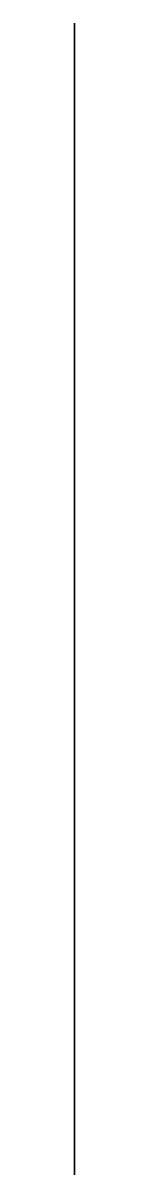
# Model space of a CAD drawing. Header units: centimetres. Extents: x 0 to 0, y -0.48 to 2.29.
import ezdxf

# ---------------------------------------------------------------- set-up
doc = ezdxf.new("R2010")
doc.units = ezdxf.units.CM
doc.header["$MEASUREMENT"] = 0
doc.layers.add('Wing cap v5_Sketch1', color=7, linetype='Continuous')

msp = doc.modelspace()

# ---------------------------------------------------------------- linework, layer by layer
at = {"layer": 'Wing cap v5_Sketch1'}
msp.add_line((0, 0), (0, 0, -26.5), dxfattribs=at)
at = {"layer": 'Wing cap v5_Sketch1', "extrusion": (1, 0, 0)}
for centre in [(0.825, -13.999), (0.7, -6.35)]:
    msp.add_circle(centre, 0.5, dxfattribs=at)
msp.add_open_spline([(0, 0, -26.5), (0, 0.0003, -26.5), (0, 0.002, -26.4943), (0, 0.0079, -26.4684), (0, 0.02, -26.417), (0, 0.0362, -26.3582), (0, 0.0538, -26.3011), (0, 0.0738, -26.2353), (0, 0.0963, -26.159), (0, 0.1204, -26.076), (0, 0.1455, -25.991), (0, 0.1711, -25.9058), (0, 0.1972, -25.8198), (0, 0.2238, -25.7313), (0, 0.251, -25.6394), (0, 0.2787, -25.5439), (0, 0.3067, -25.4455), (0, 0.3347, -25.345), (0, 0.3627, -25.2429), (0, 0.3905, -25.1394), (0, 0.4181, -25.0343), (0, 0.4457, -24.9274), (0, 0.4732, -24.8185), (0, 0.5006, -24.7077), (0, 0.5281, -24.5949), (0, 0.5556, -24.4803), (0, 0.5831, -24.3643), (0, 0.6107, -24.2468), (0, 0.6384, -24.1279), (0, 0.6662, -24.0078), (0, 0.694, -23.8864), (0, 0.7218, -23.7637), (0, 0.7497, -23.6397), (0, 0.7776, -23.5146), (0, 0.8055, -23.3883), (0, 0.8334, -23.2608), (0, 0.8613, -23.1323), (0, 0.8893, -23.0028), (0, 0.9172, -22.8723), (0, 0.9452, -22.7409), (0, 0.9731, -22.6086), (0, 1.0011, -22.4753), (0, 1.029, -22.3413), (0, 1.0569, -22.2063), (0, 1.0847, -22.0706), (0, 1.1125, -21.9341), (0, 1.1401, -21.7968), (0, 1.1677, -21.6588), (0, 1.1951, -21.5201), (0, 1.2224, -21.3808), (0, 1.2496, -21.2407), (0, 1.2767, -21.1), (0, 1.3037, -20.9587), (0, 1.3305, -20.8168), (0, 1.3571, -20.6743), (0, 1.3836, -20.5312), (0, 1.4099, -20.3877), (0, 1.4359, -20.2436), (0, 1.4617, -20.099), (0, 1.4872, -19.954), (0, 1.5124, -19.8085), (0, 1.5373, -19.6626), (0, 1.5618, -19.5162), (0, 1.5859, -19.3693), (0, 1.6096, -19.222), (0, 1.6328, -19.0743), (0, 1.6557, -18.9261), (0, 1.6782, -18.7774), (0, 1.7003, -18.6284), (0, 1.7221, -18.4789), (0, 1.7434, -18.3289), (0, 1.7645, -18.1786), (0, 1.7851, -18.0279), (0, 1.8054, -17.8768), (0, 1.8253, -17.7254), (0, 1.8449, -17.5736), (0, 1.864, -17.4215), (0, 1.8827, -17.2692), (0, 1.9011, -17.1165), (0, 1.919, -16.9636), (0, 1.9364, -16.8103), (0, 1.9535, -16.6569), (0, 1.9701, -16.5031), (0, 1.9864, -16.3491), (0, 2.0022, -16.1949), (0, 2.0175, -16.0404), (0, 2.0325, -15.8858), (0, 2.0471, -15.7309), (0, 2.0613, -15.5758), (0, 2.0751, -15.4206), (0, 2.0885, -15.2652), (0, 2.1015, -15.1097), (0, 2.1141, -14.954), (0, 2.1262, -14.7982), (0, 2.138, -14.6422), (0, 2.1494, -14.4862), (0, 2.1603, -14.3301), (0, 2.1708, -14.1739), (0, 2.1809, -14.0176), (0, 2.1905, -13.8613), (0, 2.1997, -13.7049), (0, 2.2084, -13.5484), (0, 2.2167, -13.3919), (0, 2.2246, -13.2355), (0, 2.2321, -13.079), (0, 2.2391, -12.9225), (0, 2.2457, -12.766), (0, 2.2519, -12.6096), (0, 2.2577, -12.4532), (0, 2.2631, -12.2969), (0, 2.268, -12.1406), (0, 2.2725, -11.9844), (0, 2.2766, -11.8283), (0, 2.2801, -11.6723), (0, 2.2832, -11.5164), (0, 2.2858, -11.3606), (0, 2.288, -11.205), (0, 2.2897, -11.0495), (0, 2.291, -10.8941), (0, 2.2919, -10.7389), (0, 2.2924, -10.5839), (0, 2.2924, -10.4291), (0, 2.292, -10.2745), (0, 2.2912, -10.1201), (0, 2.2899, -9.966), (0, 2.2881, -9.8121), (0, 2.2859, -9.6584), (0, 2.2833, -9.505), (0, 2.2801, -9.3519), (0, 2.2765, -9.1991), (0, 2.2724, -9.0466), (0, 2.2678, -8.8944), (0, 2.2628, -8.7426), (0, 2.2573, -8.5911), (0, 2.2513, -8.4399), (0, 2.2448, -8.2892), (0, 2.2379, -8.1388), (0, 2.2306, -7.9889), (0, 2.2228, -7.8393), (0, 2.2145, -7.6903), (0, 2.2058, -7.5416), (0, 2.1966, -7.3935), (0, 2.1869, -7.2458), (0, 2.1767, -7.0986), (0, 2.1661, -6.952), (0, 2.1549, -6.8058), (0, 2.1433, -6.6602), (0, 2.1311, -6.5152), (0, 2.1184, -6.3708), (0, 2.1051, -6.2269), (0, 2.0914, -6.0837), (0, 2.0771, -5.9411), (0, 2.0623, -5.7992), (0, 2.047, -5.6579), (0, 2.0311, -5.5174), (0, 2.0148, -5.3775), (0, 1.9979, -5.2384), (0, 1.9806, -5.1001), (0, 1.9626, -4.9625), (0, 1.9441, -4.8257), (0, 1.925, -4.6898), (0, 1.9054, -4.5547), (0, 1.8851, -4.4205), (0, 1.8643, -4.2871), (0, 1.8429, -4.1547), (0, 1.8209, -4.0233), (0, 1.7983, -3.8928), (0, 1.7752, -3.7632), (0, 1.7515, -3.6348), (0, 1.7272, -3.5074), (0, 1.7022, -3.381), (0, 1.6766, -3.2559), (0, 1.6503, -3.1318), (0, 1.6233, -3.009), (0, 1.5956, -2.8875), (0, 1.5671, -2.7672), (0, 1.538, -2.6482), (0, 1.5082, -2.5305), (0, 1.4776, -2.4143), (0, 1.4464, -2.2994), (0, 1.4144, -2.1861), (0, 1.3816, -2.0743), (0, 1.3481, -1.9641), (0, 1.3138, -1.8556), (0, 1.2785, -1.7488), (0, 1.2424, -1.644), (0, 1.2052, -1.541), (0, 1.1671, -1.4399), (0, 1.128, -1.3409), (0, 1.0878, -1.2438), (0, 1.0467, -1.1489), (0, 1.0045, -1.0563), (0, 0.9613, -0.9661), (0, 0.917, -0.8785), (0, 0.8716, -0.7936), (0, 0.825, -0.7116), (0, 0.7771, -0.6327), (0, 0.7279, -0.5569), (0, 0.6772, -0.4845), (0, 0.6251, -0.4156), (0, 0.5716, -0.3506), (0, 0.5169, -0.2895), (0, 0.4609, -0.2326), (0, 0.4037, -0.1799), (0, 0.3451, -0.1321), (0, 0.2854, -0.0904), (0, 0.2246, -0.0564), (0, 0.1628, -0.0306), (0, 0.1003, -0.0121), (0, 0.0374, 0.0005), (0, -0.0242, 0.0059), (0, -0.0816, -0.0015), (0, -0.1322, -0.0262), (0, -0.1749, -0.0677), (0, -0.2106, -0.1219), (0, -0.2407, -0.1846), (0, -0.267, -0.2536), (0, -0.2911, -0.3275), (0, -0.3136, -0.4057), (0, -0.3345, -0.4876), (0, -0.3534, -0.5731), (0, -0.37, -0.6622), (0, -0.3844, -0.7546), (0, -0.3971, -0.85), (0, -0.4083, -0.9484), (0, -0.4184, -1.0494), (0, -0.4275, -1.153), (0, -0.4357, -1.2589), (0, -0.4429, -1.3671), (0, -0.4492, -1.4775), (0, -0.4548, -1.59), (0, -0.4596, -1.7044), (0, -0.4639, -1.8208), (0, -0.4677, -1.939), (0, -0.471, -2.059), (0, -0.474, -2.1807), (0, -0.4765, -2.3039), (0, -0.4786, -2.4287), (0, -0.4804, -2.555), (0, -0.4817, -2.6828), (0, -0.4828, -2.8119), (0, -0.4835, -2.9423), (0, -0.4839, -3.0741), (0, -0.4842, -3.207), (0, -0.4842, -3.3413), (0, -0.484, -3.4766), (0, -0.4836, -3.6132), (0, -0.4829, -3.7508), (0, -0.4821, -3.8895), (0, -0.481, -4.0292), (0, -0.4798, -4.1699), (0, -0.4783, -4.3116), (0, -0.4767, -4.4542), (0, -0.4749, -4.5977), (0, -0.473, -4.7421), (0, -0.471, -4.8874), (0, -0.4689, -5.0336), (0, -0.4666, -5.1805), (0, -0.4642, -5.3283), (0, -0.4617, -5.4768), (0, -0.4591, -5.6261), (0, -0.4564, -5.7761), (0, -0.4535, -5.9268), (0, -0.4506, -6.0782), (0, -0.4475, -6.2302), (0, -0.4444, -6.3829), (0, -0.4411, -6.5361), (0, -0.4378, -6.69), (0, -0.4343, -6.8444), (0, -0.4308, -6.9994), (0, -0.4272, -7.155), (0, -0.4236, -7.311), (0, -0.4198, -7.4676), (0, -0.416, -7.6246), (0, -0.4121, -7.7822), (0, -0.4081, -7.9402), (0, -0.4041, -8.0986), (0, -0.4, -8.2575), (0, -0.3958, -8.4167), (0, -0.3915, -8.5764), (0, -0.3872, -8.7364), (0, -0.3828, -8.8968), (0, -0.3784, -9.0576), (0, -0.3739, -9.2187), (0, -0.3693, -9.38), (0, -0.3647, -9.5417), (0, -0.3601, -9.7037), (0, -0.3553, -9.8659), (0, -0.3506, -10.0284), (0, -0.3457, -10.1911), (0, -0.3409, -10.3541), (0, -0.3359, -10.5173), (0, -0.3309, -10.6806), (0, -0.3257, -10.8442), (0, -0.3205, -11.0079), (0, -0.3153, -11.1718), (0, -0.3099, -11.3359), (0, -0.3044, -11.5001), (0, -0.2989, -11.6643), (0, -0.2932, -11.8287), (0, -0.2875, -11.9932), (0, -0.2816, -12.1578), (0, -0.2756, -12.3224), (0, -0.2695, -12.4871), (0, -0.2632, -12.6518), (0, -0.2568, -12.8166), (0, -0.2503, -12.9814), (0, -0.2437, -13.1462), (0, -0.2369, -13.311), (0, -0.2301, -13.4759), (0, -0.2231, -13.6408), (0, -0.2159, -13.8056), (0, -0.2087, -13.9705), (0, -0.2014, -14.1353), (0, -0.1939, -14.3001), (0, -0.1864, -14.4649), (0, -0.1787, -14.6296), (0, -0.171, -14.7943), (0, -0.1632, -14.959), (0, -0.1553, -15.1235), (0, -0.1473, -15.288), (0, -0.1392, -15.4524), (0, -0.1311, -15.6167), (0, -0.123, -15.7809), (0, -0.1148, -15.9449), (0, -0.1065, -16.1088), (0, -0.0983, -16.2726), (0, -0.09, -16.4362), (0, -0.0818, -16.5997), (0, -0.0735, -16.7629), (0, -0.0653, -16.926), (0, -0.0571, -17.0889), (0, -0.049, -17.2515), (0, -0.041, -17.414), (0, -0.033, -17.5761), (0, -0.025, -17.738), (0, -0.0172, -17.8997), (0, -0.0095, -18.061), (0, -0.0019, -18.222), (0, 0.0056, -18.3827), (0, 0.013, -18.5431), (0, 0.0202, -18.7031), (0, 0.0273, -18.8627), (0, 0.0342, -19.0219), (0, 0.0409, -19.1807), (0, 0.0475, -19.3391), (0, 0.0539, -19.497), (0, 0.0601, -19.6545), (0, 0.0662, -19.8114), (0, 0.072, -19.9678), (0, 0.0777, -20.1237), (0, 0.0832, -20.2791), (0, 0.0884, -20.4338), (0, 0.0934, -20.5879), (0, 0.0982, -20.7415), (0, 0.1027, -20.8943), (0, 0.107, -21.0465), (0, 0.1109, -21.198), (0, 0.1147, -21.3488), (0, 0.1182, -21.4988), (0, 0.1214, -21.648), (0, 0.1243, -21.7964), (0, 0.127, -21.944), (0, 0.1294, -22.0907), (0, 0.1315, -22.2366), (0, 0.1334, -22.3815), (0, 0.135, -22.5255), (0, 0.1363, -22.6685), (0, 0.1373, -22.8105), (0, 0.1379, -22.9514), (0, 0.1383, -23.0911), (0, 0.1383, -23.2296), (0, 0.138, -23.3669), (0, 0.1374, -23.503), (0, 0.1365, -23.6378), (0, 0.1352, -23.7714), (0, 0.1336, -23.9036), (0, 0.1316, -24.0346), (0, 0.1294, -24.1641), (0, 0.1268, -24.2921), (0, 0.1239, -24.4183), (0, 0.1208, -24.5426), (0, 0.1174, -24.665), (0, 0.1137, -24.7852), (0, 0.1096, -24.9037), (0, 0.1051, -25.0204), (0, 0.1003, -25.1356), (0, 0.095, -25.249), (0, 0.0894, -25.3604), (0, 0.0836, -25.4689), (0, 0.0778, -25.5737), (0, 0.0722, -25.6746), (0, 0.0664, -25.7718), (0, 0.0602, -25.8666), (0, 0.0532, -25.9602), (0, 0.0453, -26.0528), (0, 0.037, -26.1419), (0, 0.0295, -26.2229), (0, 0.0235, -26.2925), (0, 0.0184, -26.3532), (0, 0.0116, -26.4151), (0, 0.004, -26.4679), (0, 0.0002, -26.4941), (0, -0.0003, -26.5), (0, 0, -26.5)], degree=5, dxfattribs=at)
at = {"layer": 'Wing cap v5_Sketch1'}
msp.add_point((0, 0), dxfattribs=at)

doc.saveas('drawing.dxf')
